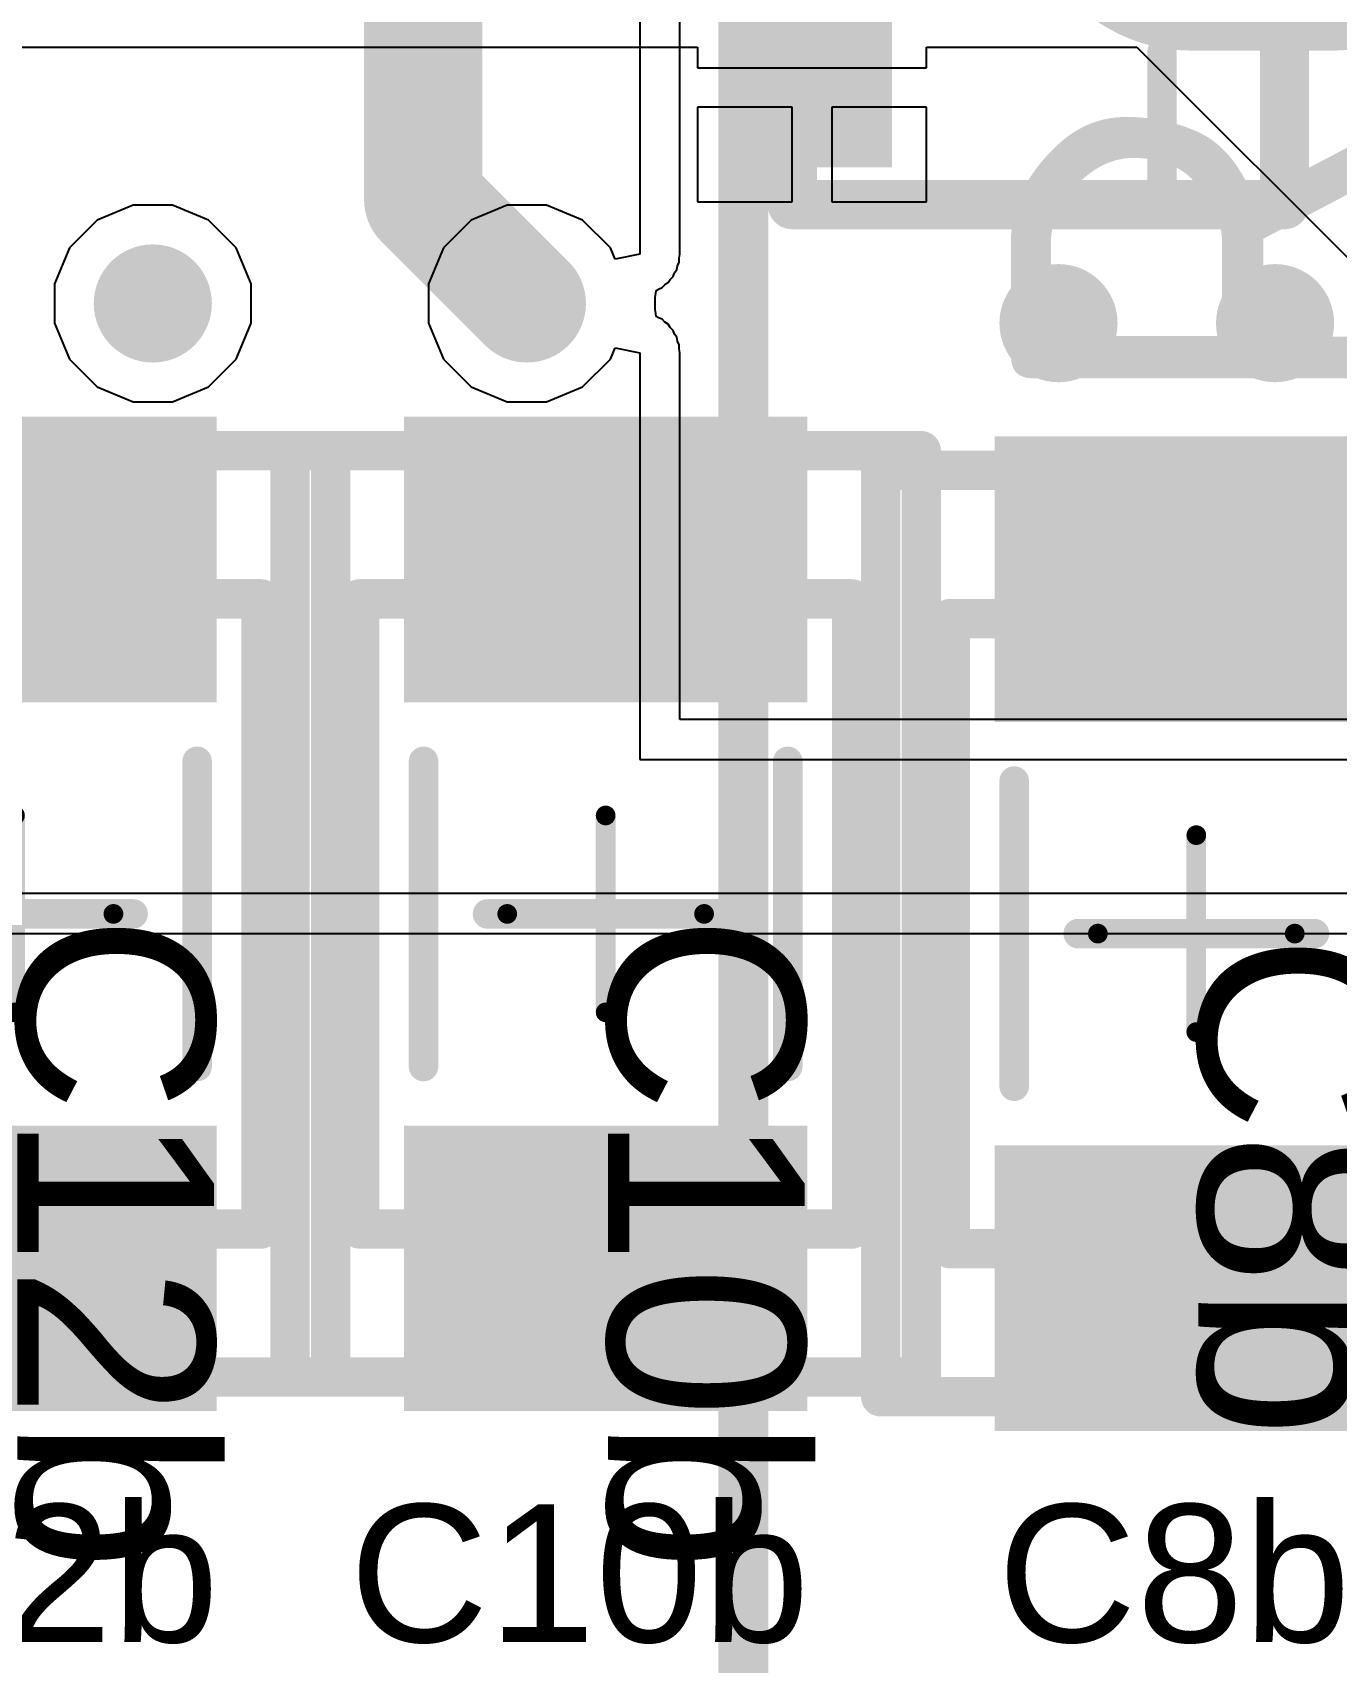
# Model space of a CAD drawing. Header units: inches. Extents: x 0 to 110, y 0 to 95.
# Drawn here: x 39.42 to 46.04, y 44.05 to 52.32 of the extents above; entities that cross this region are included whole.
import ezdxf

# ---------------------------------------------------------------- set-up
doc = ezdxf.new("R2010")
doc.units = ezdxf.units.IN
for name, color, linetype in [('Bottom Courtyard', 56, 'Continuous'), ('Bottom Layer', 5, 'Continuous'), ('Int1', 16, 'Continuous'), ('Int2', 76, 'Continuous'), ('Mechanical 13', 56, 'Continuous'), ('Panelize Outline', 56, 'Continuous'), ('Panelize_Route Cutter Tool Detail', 56, 'Continuous'), ('Top Courtyard', 56, 'Continuous'), ('Top Layer', 1, 'Continuous'), ('Top Overlay', 2, 'Continuous'), ('Top Paste', 8, 'Continuous'), ('Top Solder', 216, 'Continuous'), ('Via Holes', 16, 'Continuous')]:
    doc.layers.add(name, color=color, linetype=linetype)
doc.styles.add('Arial', font='', dxfattribs={"height": 0.2})
doc.styles.add('GOST type B', font='', dxfattribs={"height": 0.2})
doc.styles.get('Arial').set_extended_font_data('Arial')
doc.styles.get('GOST type B').set_extended_font_data('GOST type B')

# ---------------------------------------------------------------- blocks, each defined once
blk = doc.blocks.new('SOT23_3_736')
at = {"layer": 'Top Layer'}
blk.add_hatch(color=1, dxfattribs=at).paths.add_polyline_path([(-1.506, -0.574), (-0.744, -0.574), (-0.744, -1.336), (-1.506, -1.336)])
at = {"layer": 'Top Paste'}
blk.add_hatch(color=8, dxfattribs=at).paths.add_polyline_path([(-1.506, -0.574), (-0.744, -0.574), (-0.744, -1.336), (-1.506, -1.336)])
at = {"layer": 'Top Solder'}
blk.add_hatch(color=216, dxfattribs=at).paths.add_polyline_path([(-1.531, -0.549), (-0.719, -0.549), (-0.719, -1.361), (-1.531, -1.361)])
at = {"layer": 'Panelize Outline'}
for points in [[(-1.225, -1.55, 0.25, 0.25, 0), (-1.225, 1.55, 0.25, 0.25, 0)], [(1.275, -1.55, 0.25, 0.25, 0), (1.275, 1.55, 0.25, 0.25, 0)], [(-1.225, -1.55, 0.25, 0.25, 0), (1.275, -1.55, 0.25, 0.25, 0)]]:
    blk.add_lwpolyline(points, format="xyseb", dxfattribs=at)
for points in [[(-1.2875, -1.55, 0.125, 0.125, 1), (-1.1625, -1.55, 0.125, 0.125, 1)], [(-1.2875, -1.55, 0.125, 0.125, 1), (-1.1625, -1.55, 0.125, 0.125, 1)], [(1.2125, -1.55, 0.125, 0.125, 1), (1.3375, -1.55, 0.125, 0.125, 1)], [(1.2125, -1.55, 0.125, 0.125, 1), (1.3375, -1.55, 0.125, 0.125, 1)]]:
    blk.add_lwpolyline(points, format="xyseb", close=True, dxfattribs=at)
at = {"layer": 'Top Overlay'}
for points in [[(0.653, -1.5031, 0.15, 0.15, 0), (0.653, -0.775, 0.15, 0.15, 0)], [(-0.425, -1.5031, 0.15, 0.15, 0), (0.653, -1.5031, 0.15, 0.15, 0)]]:
    blk.add_lwpolyline(points, format="xyseb", dxfattribs=at)
for points in [[(0.6155, -0.775, 0.075, 0.075, 1), (0.6905, -0.775, 0.075, 0.075, 1)], [(-0.4625, -1.5031, 0.075, 0.075, 1), (-0.3875, -1.5031, 0.075, 0.075, 1)], [(0.6155, -1.5031, 0.075, 0.075, 1), (0.6905, -1.5031, 0.075, 0.075, 1)], [(0.6155, -1.5031, 0.075, 0.075, 1), (0.6905, -1.5031, 0.075, 0.075, 1)]]:
    blk.add_lwpolyline(points, format="xyseb", close=True, dxfattribs=at)
blk = doc.blocks.new('0603R_742')
at = {"layer": 'Top Layer'}
for points in [[(-1.05, -0.475), (-1.05, 0.475), (-0.25, 0.475), (-0.25, -0.475)], [(0.25, -0.475), (0.25, 0.475), (1.05, 0.475), (1.05, -0.475)]]:
    blk.add_hatch(color=1, dxfattribs=at).paths.add_polyline_path(points)
at = {"layer": 'Top Paste'}
for points in [[(-1.05, -0.475), (-1.05, 0.475), (-0.25, 0.475), (-0.25, -0.475)], [(0.25, -0.475), (0.25, 0.475), (1.05, 0.475), (1.05, -0.475)]]:
    blk.add_hatch(color=8, dxfattribs=at).paths.add_polyline_path(points)
at = {"layer": 'Top Solder'}
for points in [[(-1.075, -0.5), (-1.075, 0.5), (-0.225, 0.5), (-0.225, -0.5)], [(0.225, -0.5), (0.225, 0.5), (1.075, 0.5), (1.075, -0.5)]]:
    blk.add_hatch(color=216, dxfattribs=at).paths.add_polyline_path(points)
at = {"layer": 'Panelize Outline'}
for points in [[(-0.85, 0.475, 0.25, 0.25, 0), (-0.85, -0.475, 0.25, 0.25, 0)], [(-0.85, 0.475, 0.25, 0.25, 0), (0.85, 0.475, 0.25, 0.25, 0)], [(0.85, 0.475, 0.25, 0.25, 0), (0.85, -0.475, 0.25, 0.25, 0)], [(-0.85, -0.475, 0.25, 0.25, 0), (0.85, -0.475, 0.25, 0.25, 0)]]:
    blk.add_lwpolyline(points, format="xyseb", dxfattribs=at)
for points in [[(-0.9125, 0.475, 0.125, 0.125, 1), (-0.7875, 0.475, 0.125, 0.125, 1)], [(-0.9125, 0.475, 0.125, 0.125, 1), (-0.7875, 0.475, 0.125, 0.125, 1)], [(0.7875, 0.475, 0.125, 0.125, 1), (0.9125, 0.475, 0.125, 0.125, 1)], [(0.7875, 0.475, 0.125, 0.125, 1), (0.9125, 0.475, 0.125, 0.125, 1)], [(-0.9125, -0.475, 0.125, 0.125, 1), (-0.7875, -0.475, 0.125, 0.125, 1)], [(-0.9125, -0.475, 0.125, 0.125, 1), (-0.7875, -0.475, 0.125, 0.125, 1)], [(0.7875, -0.475, 0.125, 0.125, 1), (0.9125, -0.475, 0.125, 0.125, 1)], [(0.7875, -0.475, 0.125, 0.125, 1), (0.9125, -0.475, 0.125, 0.125, 1)]]:
    blk.add_lwpolyline(points, format="xyseb", close=True, dxfattribs=at)
at = {"layer": 'Top Overlay'}
for points in [[(-0.5, 0.725, 0.15, 0.15, 0), (0.5, 0.725, 0.15, 0.15, 0)], [(-0.5, -0.725, 0.15, 0.15, 0), (0.5, -0.725, 0.15, 0.15, 0)]]:
    blk.add_lwpolyline(points, format="xyseb", dxfattribs=at)
for points in [[(-0.5375, 0.725, 0.075, 0.075, 1), (-0.4625, 0.725, 0.075, 0.075, 1)], [(0.4625, 0.725, 0.075, 0.075, 1), (0.5375, 0.725, 0.075, 0.075, 1)], [(-0.5375, -0.725, 0.075, 0.075, 1), (-0.4625, -0.725, 0.075, 0.075, 1)], [(0.4625, -0.725, 0.075, 0.075, 1), (0.5375, -0.725, 0.075, 0.075, 1)]]:
    blk.add_lwpolyline(points, format="xyseb", close=True, dxfattribs=at)
at = {"layer": 'Panelize Outline', "style": 'GOST type B'}
blk.add_text('R6b', height=2.15, dxfattribs=at).set_placement((-2.4, 1.4))
blk = doc.blocks.new('1206C_760')
at = {"layer": 'Top Layer'}
for points in [[(-2.5, 1), (-1.1, 1), (-1.1, -1), (-2.5, -1)], [(1.1, 1), (2.5, 1), (2.5, -1), (1.1, -1)]]:
    blk.add_hatch(color=1, dxfattribs=at).paths.add_polyline_path(points)
at = {"layer": 'Top Paste'}
for points in [[(-2.5, 1), (-1.1, 1), (-1.1, -1), (-2.5, -1)], [(1.1, 1), (2.5, 1), (2.5, -1), (1.1, -1)]]:
    blk.add_hatch(color=8, dxfattribs=at).paths.add_polyline_path(points)
at = {"layer": 'Top Solder'}
for points in [[(-2.525, 1.025), (-1.075, 1.025), (-1.075, -1.025), (-2.525, -1.025)], [(1.075, 1.025), (2.525, 1.025), (2.525, -1.025), (1.075, -1.025)]]:
    blk.add_hatch(color=216, dxfattribs=at).paths.add_polyline_path(points)
at = {"layer": 'Bottom Courtyard'}
for points in [[(0, -0.5, 0.1, 0.1, 0), (0, 0.5, 0.1, 0.1, 0)], [(0.5, 0, 0.1, 0.1, 0), (-0.5, 0, 0.1, 0.1, 0)]]:
    blk.add_lwpolyline(points, format="xyseb", dxfattribs=at)
for points in [[(-0.025, 0.5, 0.05, 0.05, 1), (0.025, 0.5, 0.05, 0.05, 1)], [(-0.525, 0, 0.05, 0.05, 1), (-0.475, 0, 0.05, 0.05, 1)], [(0.475, 0, 0.05, 0.05, 1), (0.525, 0, 0.05, 0.05, 1)], [(-0.025, -0.5, 0.05, 0.05, 1), (0.025, -0.5, 0.05, 0.05, 1)]]:
    blk.add_lwpolyline(points, format="xyseb", close=True, dxfattribs=at)
at = {"layer": 'Mechanical 13'}
for points in [[(1.6, 1.25, 0.2, 0.2, 0), (-1.6, 1.25, 0.2, 0.2, 0)], [(-1.6, -1.25, 0.2, 0.2, 0), (-1.6, 1.25, 0.2, 0.2, 0)], [(1.6, -1.25, 0.2, 0.2, 0), (1.6, 1.25, 0.2, 0.2, 0)], [(1.6, -1.25, 0.2, 0.2, 0), (-1.6, -1.25, 0.2, 0.2, 0)]]:
    blk.add_lwpolyline(points, format="xyseb", dxfattribs=at)
for points in [[(-1.65, 1.25, 0.1, 0.1, 1), (-1.55, 1.25, 0.1, 0.1, 1)], [(-1.65, 1.25, 0.1, 0.1, 1), (-1.55, 1.25, 0.1, 0.1, 1)], [(1.55, 1.25, 0.1, 0.1, 1), (1.65, 1.25, 0.1, 0.1, 1)], [(1.55, 1.25, 0.1, 0.1, 1), (1.65, 1.25, 0.1, 0.1, 1)], [(-1.65, -1.25, 0.1, 0.1, 1), (-1.55, -1.25, 0.1, 0.1, 1)], [(-1.65, -1.25, 0.1, 0.1, 1), (-1.55, -1.25, 0.1, 0.1, 1)], [(1.55, -1.25, 0.1, 0.1, 1), (1.65, -1.25, 0.1, 0.1, 1)], [(1.55, -1.25, 0.1, 0.1, 1), (1.65, -1.25, 0.1, 0.1, 1)]]:
    blk.add_lwpolyline(points, format="xyseb", close=True, dxfattribs=at)
at = {"layer": 'Panelize_Route Cutter Tool Detail'}
for points in [[(2.3521, 1.6031, 0.2, 0.2, 0), (-2.3521, 1.6031, 0.2, 0.2, 0)], [(-2.3521, -1.6031, 0.2, 0.2, 0), (-2.3521, 1.6031, 0.2, 0.2, 0)], [(2.3521, -1.6031, 0.2, 0.2, 0), (2.3521, 1.6031, 0.2, 0.2, 0)], [(2.3521, -1.6031, 0.2, 0.2, 0), (-2.3521, -1.6031, 0.2, 0.2, 0)]]:
    blk.add_lwpolyline(points, format="xyseb", dxfattribs=at)
for points in [[(-2.4021, 1.6031, 0.1, 0.1, 1), (-2.3021, 1.6031, 0.1, 0.1, 1)], [(-2.4021, 1.6031, 0.1, 0.1, 1), (-2.3021, 1.6031, 0.1, 0.1, 1)], [(2.3021, 1.6031, 0.1, 0.1, 1), (2.4021, 1.6031, 0.1, 0.1, 1)], [(2.3021, 1.6031, 0.1, 0.1, 1), (2.4021, 1.6031, 0.1, 0.1, 1)], [(-2.4021, -1.6031, 0.1, 0.1, 1), (-2.3021, -1.6031, 0.1, 0.1, 1)], [(-2.4021, -1.6031, 0.1, 0.1, 1), (-2.3021, -1.6031, 0.1, 0.1, 1)], [(2.3021, -1.6031, 0.1, 0.1, 1), (2.4021, -1.6031, 0.1, 0.1, 1)], [(2.3021, -1.6031, 0.1, 0.1, 1), (2.4021, -1.6031, 0.1, 0.1, 1)]]:
    blk.add_lwpolyline(points, format="xyseb", close=True, dxfattribs=at)
at = {"layer": 'Top Courtyard'}
for points in [[(2.3521, 1.6031, 0.2, 0.2, 0), (-2.3521, 1.6031, 0.2, 0.2, 0)], [(-2.3521, -1.6031, 0.2, 0.2, 0), (-2.3521, 1.6031, 0.2, 0.2, 0)], [(2.3521, -1.6031, 0.2, 0.2, 0), (2.3521, 1.6031, 0.2, 0.2, 0)], [(2.3521, -1.6031, 0.2, 0.2, 0), (-2.3521, -1.6031, 0.2, 0.2, 0)]]:
    blk.add_lwpolyline(points, format="xyseb", dxfattribs=at)
for points in [[(-2.4021, 1.6031, 0.1, 0.1, 1), (-2.3021, 1.6031, 0.1, 0.1, 1)], [(-2.4021, 1.6031, 0.1, 0.1, 1), (-2.3021, 1.6031, 0.1, 0.1, 1)], [(2.3021, 1.6031, 0.1, 0.1, 1), (2.4021, 1.6031, 0.1, 0.1, 1)], [(2.3021, 1.6031, 0.1, 0.1, 1), (2.4021, 1.6031, 0.1, 0.1, 1)], [(-2.4021, -1.6031, 0.1, 0.1, 1), (-2.3021, -1.6031, 0.1, 0.1, 1)], [(-2.4021, -1.6031, 0.1, 0.1, 1), (-2.3021, -1.6031, 0.1, 0.1, 1)], [(2.3021, -1.6031, 0.1, 0.1, 1), (2.4021, -1.6031, 0.1, 0.1, 1)], [(2.3021, -1.6031, 0.1, 0.1, 1), (2.4021, -1.6031, 0.1, 0.1, 1)]]:
    blk.add_lwpolyline(points, format="xyseb", close=True, dxfattribs=at)
at = {"layer": 'Top Overlay'}
for points in [[(0.775, 0.925, 0.15, 0.15, 0), (-0.775, 0.925, 0.15, 0.15, 0)], [(0, 0, 0.15, 0.15, 0), (0, 0.6, 0.15, 0.15, 0)], [(0, -0.6, 0.15, 0.15, 0), (0, 0, 0.15, 0.15, 0)], [(0.775, -0.925, 0.15, 0.15, 0), (-0.775, -0.925, 0.15, 0.15, 0)]]:
    blk.add_lwpolyline(points, format="xyseb", dxfattribs=at)
for points in [[(-0.8125, 0.925, 0.075, 0.075, 1), (-0.7375, 0.925, 0.075, 0.075, 1)], [(0.7375, 0.925, 0.075, 0.075, 1), (0.8125, 0.925, 0.075, 0.075, 1)], [(-0.0375, 0.6, 0.075, 0.075, 1), (0.0375, 0.6, 0.075, 0.075, 1)], [(-0.0375, 0, 0.075, 0.075, 1), (0.0375, 0, 0.075, 0.075, 1)], [(-0.0375, 0, 0.075, 0.075, 1), (0.0375, 0, 0.075, 0.075, 1)], [(-0.0375, -0.6, 0.075, 0.075, 1), (0.0375, -0.6, 0.075, 0.075, 1)], [(-0.8125, -0.925, 0.075, 0.075, 1), (-0.7375, -0.925, 0.075, 0.075, 1)], [(0.7375, -0.925, 0.075, 0.075, 1), (0.8125, -0.925, 0.075, 0.075, 1)]]:
    blk.add_lwpolyline(points, format="xyseb", close=True, dxfattribs=at)
at = {"layer": 'Panelize_Route Cutter Tool Detail', "style": 'Arial'}
blk.add_text('C12b', height=1, dxfattribs=at).set_placement((0, 0.0111))
blk = doc.blocks.new('1206C_762')
at = {"layer": 'Top Layer'}
for points in [[(-2.5, 1), (-1.1, 1), (-1.1, -1), (-2.5, -1)], [(1.1, 1), (2.5, 1), (2.5, -1), (1.1, -1)]]:
    blk.add_hatch(color=1, dxfattribs=at).paths.add_polyline_path(points)
at = {"layer": 'Top Paste'}
for points in [[(-2.5, 1), (-1.1, 1), (-1.1, -1), (-2.5, -1)], [(1.1, 1), (2.5, 1), (2.5, -1), (1.1, -1)]]:
    blk.add_hatch(color=8, dxfattribs=at).paths.add_polyline_path(points)
at = {"layer": 'Top Solder'}
for points in [[(-2.525, 1.025), (-1.075, 1.025), (-1.075, -1.025), (-2.525, -1.025)], [(1.075, 1.025), (2.525, 1.025), (2.525, -1.025), (1.075, -1.025)]]:
    blk.add_hatch(color=216, dxfattribs=at).paths.add_polyline_path(points)
at = {"layer": 'Bottom Courtyard'}
for points in [[(0, -0.5, 0.1, 0.1, 0), (0, 0.5, 0.1, 0.1, 0)], [(0.5, 0, 0.1, 0.1, 0), (-0.5, 0, 0.1, 0.1, 0)]]:
    blk.add_lwpolyline(points, format="xyseb", dxfattribs=at)
for points in [[(-0.025, 0.5, 0.05, 0.05, 1), (0.025, 0.5, 0.05, 0.05, 1)], [(-0.525, 0, 0.05, 0.05, 1), (-0.475, 0, 0.05, 0.05, 1)], [(0.475, 0, 0.05, 0.05, 1), (0.525, 0, 0.05, 0.05, 1)], [(-0.025, -0.5, 0.05, 0.05, 1), (0.025, -0.5, 0.05, 0.05, 1)]]:
    blk.add_lwpolyline(points, format="xyseb", close=True, dxfattribs=at)
at = {"layer": 'Mechanical 13'}
for points in [[(1.6, 1.25, 0.2, 0.2, 0), (-1.6, 1.25, 0.2, 0.2, 0)], [(-1.6, -1.25, 0.2, 0.2, 0), (-1.6, 1.25, 0.2, 0.2, 0)], [(1.6, -1.25, 0.2, 0.2, 0), (1.6, 1.25, 0.2, 0.2, 0)], [(1.6, -1.25, 0.2, 0.2, 0), (-1.6, -1.25, 0.2, 0.2, 0)]]:
    blk.add_lwpolyline(points, format="xyseb", dxfattribs=at)
for points in [[(-1.65, 1.25, 0.1, 0.1, 1), (-1.55, 1.25, 0.1, 0.1, 1)], [(-1.65, 1.25, 0.1, 0.1, 1), (-1.55, 1.25, 0.1, 0.1, 1)], [(1.55, 1.25, 0.1, 0.1, 1), (1.65, 1.25, 0.1, 0.1, 1)], [(1.55, 1.25, 0.1, 0.1, 1), (1.65, 1.25, 0.1, 0.1, 1)], [(-1.65, -1.25, 0.1, 0.1, 1), (-1.55, -1.25, 0.1, 0.1, 1)], [(-1.65, -1.25, 0.1, 0.1, 1), (-1.55, -1.25, 0.1, 0.1, 1)], [(1.55, -1.25, 0.1, 0.1, 1), (1.65, -1.25, 0.1, 0.1, 1)], [(1.55, -1.25, 0.1, 0.1, 1), (1.65, -1.25, 0.1, 0.1, 1)]]:
    blk.add_lwpolyline(points, format="xyseb", close=True, dxfattribs=at)
at = {"layer": 'Panelize_Route Cutter Tool Detail'}
for points in [[(2.3521, 1.6031, 0.2, 0.2, 0), (-2.3521, 1.6031, 0.2, 0.2, 0)], [(-2.3521, -1.6031, 0.2, 0.2, 0), (-2.3521, 1.6031, 0.2, 0.2, 0)], [(2.3521, -1.6031, 0.2, 0.2, 0), (2.3521, 1.6031, 0.2, 0.2, 0)], [(2.3521, -1.6031, 0.2, 0.2, 0), (-2.3521, -1.6031, 0.2, 0.2, 0)]]:
    blk.add_lwpolyline(points, format="xyseb", dxfattribs=at)
for points in [[(-2.4021, 1.6031, 0.1, 0.1, 1), (-2.3021, 1.6031, 0.1, 0.1, 1)], [(-2.4021, 1.6031, 0.1, 0.1, 1), (-2.3021, 1.6031, 0.1, 0.1, 1)], [(2.3021, 1.6031, 0.1, 0.1, 1), (2.4021, 1.6031, 0.1, 0.1, 1)], [(2.3021, 1.6031, 0.1, 0.1, 1), (2.4021, 1.6031, 0.1, 0.1, 1)], [(-2.4021, -1.6031, 0.1, 0.1, 1), (-2.3021, -1.6031, 0.1, 0.1, 1)], [(-2.4021, -1.6031, 0.1, 0.1, 1), (-2.3021, -1.6031, 0.1, 0.1, 1)], [(2.3021, -1.6031, 0.1, 0.1, 1), (2.4021, -1.6031, 0.1, 0.1, 1)], [(2.3021, -1.6031, 0.1, 0.1, 1), (2.4021, -1.6031, 0.1, 0.1, 1)]]:
    blk.add_lwpolyline(points, format="xyseb", close=True, dxfattribs=at)
at = {"layer": 'Top Courtyard'}
for points in [[(2.3521, 1.6031, 0.2, 0.2, 0), (-2.3521, 1.6031, 0.2, 0.2, 0)], [(-2.3521, -1.6031, 0.2, 0.2, 0), (-2.3521, 1.6031, 0.2, 0.2, 0)], [(2.3521, -1.6031, 0.2, 0.2, 0), (2.3521, 1.6031, 0.2, 0.2, 0)], [(2.3521, -1.6031, 0.2, 0.2, 0), (-2.3521, -1.6031, 0.2, 0.2, 0)]]:
    blk.add_lwpolyline(points, format="xyseb", dxfattribs=at)
for points in [[(-2.4021, 1.6031, 0.1, 0.1, 1), (-2.3021, 1.6031, 0.1, 0.1, 1)], [(-2.4021, 1.6031, 0.1, 0.1, 1), (-2.3021, 1.6031, 0.1, 0.1, 1)], [(2.3021, 1.6031, 0.1, 0.1, 1), (2.4021, 1.6031, 0.1, 0.1, 1)], [(2.3021, 1.6031, 0.1, 0.1, 1), (2.4021, 1.6031, 0.1, 0.1, 1)], [(-2.4021, -1.6031, 0.1, 0.1, 1), (-2.3021, -1.6031, 0.1, 0.1, 1)], [(-2.4021, -1.6031, 0.1, 0.1, 1), (-2.3021, -1.6031, 0.1, 0.1, 1)], [(2.3021, -1.6031, 0.1, 0.1, 1), (2.4021, -1.6031, 0.1, 0.1, 1)], [(2.3021, -1.6031, 0.1, 0.1, 1), (2.4021, -1.6031, 0.1, 0.1, 1)]]:
    blk.add_lwpolyline(points, format="xyseb", close=True, dxfattribs=at)
at = {"layer": 'Top Overlay'}
for points in [[(0.775, 0.925, 0.15, 0.15, 0), (-0.775, 0.925, 0.15, 0.15, 0)], [(0, 0, 0.15, 0.15, 0), (0, 0.6, 0.15, 0.15, 0)], [(0, -0.6, 0.15, 0.15, 0), (0, 0, 0.15, 0.15, 0)], [(0.775, -0.925, 0.15, 0.15, 0), (-0.775, -0.925, 0.15, 0.15, 0)]]:
    blk.add_lwpolyline(points, format="xyseb", dxfattribs=at)
for points in [[(-0.8125, 0.925, 0.075, 0.075, 1), (-0.7375, 0.925, 0.075, 0.075, 1)], [(0.7375, 0.925, 0.075, 0.075, 1), (0.8125, 0.925, 0.075, 0.075, 1)], [(-0.0375, 0.6, 0.075, 0.075, 1), (0.0375, 0.6, 0.075, 0.075, 1)], [(-0.0375, 0, 0.075, 0.075, 1), (0.0375, 0, 0.075, 0.075, 1)], [(-0.0375, 0, 0.075, 0.075, 1), (0.0375, 0, 0.075, 0.075, 1)], [(-0.0375, -0.6, 0.075, 0.075, 1), (0.0375, -0.6, 0.075, 0.075, 1)], [(-0.8125, -0.925, 0.075, 0.075, 1), (-0.7375, -0.925, 0.075, 0.075, 1)], [(0.7375, -0.925, 0.075, 0.075, 1), (0.8125, -0.925, 0.075, 0.075, 1)]]:
    blk.add_lwpolyline(points, format="xyseb", close=True, dxfattribs=at)
at = {"layer": 'Panelize_Route Cutter Tool Detail', "style": 'Arial'}
blk.add_text('C10b', height=1, dxfattribs=at).set_placement((0, 0.0111))
blk = doc.blocks.new('1206C_764')
at = {"layer": 'Top Layer'}
for points in [[(-2.5, 1), (-1.1, 1), (-1.1, -1), (-2.5, -1)], [(1.1, 1), (2.5, 1), (2.5, -1), (1.1, -1)]]:
    blk.add_hatch(color=1, dxfattribs=at).paths.add_polyline_path(points)
at = {"layer": 'Top Paste'}
for points in [[(-2.5, 1), (-1.1, 1), (-1.1, -1), (-2.5, -1)], [(1.1, 1), (2.5, 1), (2.5, -1), (1.1, -1)]]:
    blk.add_hatch(color=8, dxfattribs=at).paths.add_polyline_path(points)
at = {"layer": 'Top Solder'}
for points in [[(-2.525, 1.025), (-1.075, 1.025), (-1.075, -1.025), (-2.525, -1.025)], [(1.075, 1.025), (2.525, 1.025), (2.525, -1.025), (1.075, -1.025)]]:
    blk.add_hatch(color=216, dxfattribs=at).paths.add_polyline_path(points)
at = {"layer": 'Bottom Courtyard'}
for points in [[(0, -0.5, 0.1, 0.1, 0), (0, 0.5, 0.1, 0.1, 0)], [(0.5, 0, 0.1, 0.1, 0), (-0.5, 0, 0.1, 0.1, 0)]]:
    blk.add_lwpolyline(points, format="xyseb", dxfattribs=at)
for points in [[(-0.025, 0.5, 0.05, 0.05, 1), (0.025, 0.5, 0.05, 0.05, 1)], [(-0.525, 0, 0.05, 0.05, 1), (-0.475, 0, 0.05, 0.05, 1)], [(0.475, 0, 0.05, 0.05, 1), (0.525, 0, 0.05, 0.05, 1)], [(-0.025, -0.5, 0.05, 0.05, 1), (0.025, -0.5, 0.05, 0.05, 1)]]:
    blk.add_lwpolyline(points, format="xyseb", close=True, dxfattribs=at)
at = {"layer": 'Mechanical 13'}
for points in [[(1.6, 1.25, 0.2, 0.2, 0), (-1.6, 1.25, 0.2, 0.2, 0)], [(-1.6, -1.25, 0.2, 0.2, 0), (-1.6, 1.25, 0.2, 0.2, 0)], [(1.6, -1.25, 0.2, 0.2, 0), (1.6, 1.25, 0.2, 0.2, 0)], [(1.6, -1.25, 0.2, 0.2, 0), (-1.6, -1.25, 0.2, 0.2, 0)]]:
    blk.add_lwpolyline(points, format="xyseb", dxfattribs=at)
for points in [[(-1.65, 1.25, 0.1, 0.1, 1), (-1.55, 1.25, 0.1, 0.1, 1)], [(-1.65, 1.25, 0.1, 0.1, 1), (-1.55, 1.25, 0.1, 0.1, 1)], [(1.55, 1.25, 0.1, 0.1, 1), (1.65, 1.25, 0.1, 0.1, 1)], [(1.55, 1.25, 0.1, 0.1, 1), (1.65, 1.25, 0.1, 0.1, 1)], [(-1.65, -1.25, 0.1, 0.1, 1), (-1.55, -1.25, 0.1, 0.1, 1)], [(-1.65, -1.25, 0.1, 0.1, 1), (-1.55, -1.25, 0.1, 0.1, 1)], [(1.55, -1.25, 0.1, 0.1, 1), (1.65, -1.25, 0.1, 0.1, 1)], [(1.55, -1.25, 0.1, 0.1, 1), (1.65, -1.25, 0.1, 0.1, 1)]]:
    blk.add_lwpolyline(points, format="xyseb", close=True, dxfattribs=at)
at = {"layer": 'Panelize_Route Cutter Tool Detail'}
for points in [[(2.3521, 1.6031, 0.2, 0.2, 0), (-2.3521, 1.6031, 0.2, 0.2, 0)], [(-2.3521, -1.6031, 0.2, 0.2, 0), (-2.3521, 1.6031, 0.2, 0.2, 0)], [(2.3521, -1.6031, 0.2, 0.2, 0), (2.3521, 1.6031, 0.2, 0.2, 0)], [(2.3521, -1.6031, 0.2, 0.2, 0), (-2.3521, -1.6031, 0.2, 0.2, 0)]]:
    blk.add_lwpolyline(points, format="xyseb", dxfattribs=at)
for points in [[(-2.4021, 1.6031, 0.1, 0.1, 1), (-2.3021, 1.6031, 0.1, 0.1, 1)], [(-2.4021, 1.6031, 0.1, 0.1, 1), (-2.3021, 1.6031, 0.1, 0.1, 1)], [(2.3021, 1.6031, 0.1, 0.1, 1), (2.4021, 1.6031, 0.1, 0.1, 1)], [(2.3021, 1.6031, 0.1, 0.1, 1), (2.4021, 1.6031, 0.1, 0.1, 1)], [(-2.4021, -1.6031, 0.1, 0.1, 1), (-2.3021, -1.6031, 0.1, 0.1, 1)], [(-2.4021, -1.6031, 0.1, 0.1, 1), (-2.3021, -1.6031, 0.1, 0.1, 1)], [(2.3021, -1.6031, 0.1, 0.1, 1), (2.4021, -1.6031, 0.1, 0.1, 1)], [(2.3021, -1.6031, 0.1, 0.1, 1), (2.4021, -1.6031, 0.1, 0.1, 1)]]:
    blk.add_lwpolyline(points, format="xyseb", close=True, dxfattribs=at)
at = {"layer": 'Top Courtyard'}
for points in [[(2.3521, 1.6031, 0.2, 0.2, 0), (-2.3521, 1.6031, 0.2, 0.2, 0)], [(-2.3521, -1.6031, 0.2, 0.2, 0), (-2.3521, 1.6031, 0.2, 0.2, 0)], [(2.3521, -1.6031, 0.2, 0.2, 0), (2.3521, 1.6031, 0.2, 0.2, 0)], [(2.3521, -1.6031, 0.2, 0.2, 0), (-2.3521, -1.6031, 0.2, 0.2, 0)]]:
    blk.add_lwpolyline(points, format="xyseb", dxfattribs=at)
for points in [[(-2.4021, 1.6031, 0.1, 0.1, 1), (-2.3021, 1.6031, 0.1, 0.1, 1)], [(-2.4021, 1.6031, 0.1, 0.1, 1), (-2.3021, 1.6031, 0.1, 0.1, 1)], [(2.3021, 1.6031, 0.1, 0.1, 1), (2.4021, 1.6031, 0.1, 0.1, 1)], [(2.3021, 1.6031, 0.1, 0.1, 1), (2.4021, 1.6031, 0.1, 0.1, 1)], [(-2.4021, -1.6031, 0.1, 0.1, 1), (-2.3021, -1.6031, 0.1, 0.1, 1)], [(-2.4021, -1.6031, 0.1, 0.1, 1), (-2.3021, -1.6031, 0.1, 0.1, 1)], [(2.3021, -1.6031, 0.1, 0.1, 1), (2.4021, -1.6031, 0.1, 0.1, 1)], [(2.3021, -1.6031, 0.1, 0.1, 1), (2.4021, -1.6031, 0.1, 0.1, 1)]]:
    blk.add_lwpolyline(points, format="xyseb", close=True, dxfattribs=at)
at = {"layer": 'Top Overlay'}
for points in [[(0.775, 0.925, 0.15, 0.15, 0), (-0.775, 0.925, 0.15, 0.15, 0)], [(0, 0, 0.15, 0.15, 0), (0, 0.6, 0.15, 0.15, 0)], [(0, -0.6, 0.15, 0.15, 0), (0, 0, 0.15, 0.15, 0)], [(0.775, -0.925, 0.15, 0.15, 0), (-0.775, -0.925, 0.15, 0.15, 0)]]:
    blk.add_lwpolyline(points, format="xyseb", dxfattribs=at)
for points in [[(-0.8125, 0.925, 0.075, 0.075, 1), (-0.7375, 0.925, 0.075, 0.075, 1)], [(0.7375, 0.925, 0.075, 0.075, 1), (0.8125, 0.925, 0.075, 0.075, 1)], [(-0.0375, 0.6, 0.075, 0.075, 1), (0.0375, 0.6, 0.075, 0.075, 1)], [(-0.0375, 0, 0.075, 0.075, 1), (0.0375, 0, 0.075, 0.075, 1)], [(-0.0375, 0, 0.075, 0.075, 1), (0.0375, 0, 0.075, 0.075, 1)], [(-0.0375, -0.6, 0.075, 0.075, 1), (0.0375, -0.6, 0.075, 0.075, 1)], [(-0.8125, -0.925, 0.075, 0.075, 1), (-0.7375, -0.925, 0.075, 0.075, 1)], [(0.7375, -0.925, 0.075, 0.075, 1), (0.8125, -0.925, 0.075, 0.075, 1)]]:
    blk.add_lwpolyline(points, format="xyseb", close=True, dxfattribs=at)
at = {"layer": 'Panelize_Route Cutter Tool Detail', "style": 'Arial'}
blk.add_text('C8b', height=1, dxfattribs=at).set_placement((0, 0.0111))

msp = doc.modelspace()

# ---------------------------------------------------------------- hatches: boundary and pattern name
at = {"layer": 'Bottom Layer'}
h = msp.add_hatch(color=5, dxfattribs=at)
edge = h.paths.add_edge_path()
edge.add_arc((40.027, 50.948), 0.3, 0, 360)
h = msp.add_hatch(color=5, dxfattribs=at)
edge = h.paths.add_edge_path()
edge.add_arc((41.927, 50.948), 0.3, 0, 360)
h = msp.add_hatch(color=5, dxfattribs=at)
edge = h.paths.add_edge_path()
edge.add_arc((44.627, 50.848), 0.3, 0, 360)
h = msp.add_hatch(color=5, dxfattribs=at)
edge = h.paths.add_edge_path()
edge.add_arc((45.727, 50.848), 0.3, 0, 360)
at = {"layer": 'Int1'}
h = msp.add_hatch(color=16, dxfattribs=at)
edge = h.paths.add_edge_path()
edge.add_arc((40.027, 50.948), 0.3, 0, 360)
h = msp.add_hatch(color=16, dxfattribs=at)
edge = h.paths.add_edge_path()
edge.add_arc((41.927, 50.948), 0.3, 0, 360)
h = msp.add_hatch(color=16, dxfattribs=at)
edge = h.paths.add_edge_path()
edge.add_arc((44.627, 50.848), 0.3, 0, 360)
h = msp.add_hatch(color=16, dxfattribs=at)
edge = h.paths.add_edge_path()
edge.add_arc((45.727, 50.848), 0.3, 0, 360)
at = {"layer": 'Int2'}
h = msp.add_hatch(color=76, dxfattribs=at)
edge = h.paths.add_edge_path()
edge.add_arc((40.027, 50.948), 0.3, 0, 360)
h = msp.add_hatch(color=76, dxfattribs=at)
edge = h.paths.add_edge_path()
edge.add_arc((41.927, 50.948), 0.3, 0, 360)
h = msp.add_hatch(color=76, dxfattribs=at)
edge = h.paths.add_edge_path()
edge.add_arc((44.627, 50.848), 0.3, 0, 360)
h = msp.add_hatch(color=76, dxfattribs=at)
edge = h.paths.add_edge_path()
edge.add_arc((45.727, 50.848), 0.3, 0, 360)
at = {"layer": 'Top Layer'}
h = msp.add_hatch(color=1, dxfattribs=at)
edge = h.paths.add_edge_path()
edge.add_arc((40.027, 50.948), 0.3, 0, 360)
h = msp.add_hatch(color=1, dxfattribs=at)
edge = h.paths.add_edge_path()
edge.add_arc((41.927, 50.948), 0.3, 0, 360)
h = msp.add_hatch(color=1, dxfattribs=at)
edge = h.paths.add_edge_path()
edge.add_arc((44.627, 50.848), 0.3, 0, 360)
h = msp.add_hatch(color=1, dxfattribs=at)
edge = h.paths.add_edge_path()
edge.add_arc((45.727, 50.848), 0.3, 0, 360)
at = {"layer": 'Via Holes'}
h = msp.add_hatch(color=7, dxfattribs=at)
edge = h.paths.add_edge_path()
edge.add_arc((40.027, 50.948), 0.15, 0, 360)
h = msp.add_hatch(color=7, dxfattribs=at)
edge = h.paths.add_edge_path()
edge.add_arc((41.927, 50.948), 0.15, 0, 360)
h = msp.add_hatch(color=7, dxfattribs=at)
edge = h.paths.add_edge_path()
edge.add_arc((44.627, 50.848), 0.15, 0, 360)
h = msp.add_hatch(color=7, dxfattribs=at)
edge = h.paths.add_edge_path()
edge.add_arc((45.727, 50.848), 0.15, 0, 360)

# ---------------------------------------------------------------- linework, layer by layer
at = {"layer": 'Bottom Layer'}
msp.add_lwpolyline([(43.027, 43.273, 0.254, 0.254, 0), (43.027, 54.275, 0.254, 0.254, 0)], format="xyseb", dxfattribs=at)
at = {"layer": 'Int1'}
for p, q in [((42.5, 53.2996), (42.5, 51.1979)), ((42.7039, 51.1979), (42.7039, 53.2996)), ((39.9276, 51.448), (39.7438, 51.3719)), ((40.1265, 51.448), (39.9276, 51.448)), ((40.3102, 51.3719), (40.1265, 51.448)), ((41.8276, 51.448), (41.6438, 51.3719)), ((42.0265, 51.448), (41.8276, 51.448)), ((42.2102, 51.3719), (42.0265, 51.448)), ((39.7438, 51.3719), (39.6031, 51.2312)), ((40.4509, 51.2312), (40.3102, 51.3719)), ((41.6438, 51.3719), (41.5031, 51.2312)), ((42.3509, 51.2312), (42.2102, 51.3719)), ((39.6031, 51.2312), (39.527, 51.0475)), ((40.527, 51.0475), (40.4509, 51.2312)), ((41.5031, 51.2312), (41.427, 51.0475)), ((42.375, 51.173), (42.3509, 51.2312)), ((42.5, 51.1979), (42.375, 51.173)), ((42.6923, 51.1395), (42.7, 51.1581)), ((42.7, 51.1782), (42.7039, 51.1979)), ((42.7, 51.1581), (42.7, 51.1782)), ((42.6442, 51.0537), (42.6554, 51.0704)), ((42.6554, 51.0704), (42.6696, 51.0846)), ((42.6696, 51.0846), (42.6772, 51.1032)), ((42.6772, 51.1032), (42.6884, 51.1199)), ((42.6884, 51.1199), (42.6923, 51.1395)), ((39.527, 51.0475), (39.527, 50.8485)), ((40.527, 50.8485), (40.527, 51.0475)), ((41.427, 51.0475), (41.427, 50.8485)), ((42.578, 50.978), (42.5812, 50.9992)), ((42.5812, 50.9992), (42.5842, 51.0136)), ((42.5842, 51.0136), (42.5947, 51.0207)), ((42.5947, 51.0207), (42.6133, 51.0283)), ((42.6133, 51.0283), (42.6275, 51.0425)), ((42.6275, 51.0425), (42.6442, 51.0537)), ((42.578, 50.918), (42.578, 50.978)), ((42.5812, 50.8969), (42.578, 50.918)), ((39.527, 50.8485), (39.6031, 50.6648)), ((40.4509, 50.6648), (40.527, 50.8485)), ((41.427, 50.8485), (41.5031, 50.6648)), ((42.5842, 50.8824), (42.5812, 50.8969)), ((42.5947, 50.8754), (42.5842, 50.8824)), ((42.6133, 50.8677), (42.5947, 50.8754)), ((42.6275, 50.8535), (42.6133, 50.8677)), ((42.6442, 50.8423), (42.6275, 50.8535)), ((42.6554, 50.8256), (42.6442, 50.8423)), ((42.6696, 50.8114), (42.6554, 50.8256)), ((42.6772, 50.7929), (42.6696, 50.8114)), ((42.6884, 50.7762), (42.6772, 50.7929)), ((42.6923, 50.7565), (42.6884, 50.7762)), ((42.7, 50.7379), (42.6923, 50.7565)), ((42.7, 50.7178), (42.7, 50.7379)), ((39.6031, 50.6648), (39.7438, 50.5241)), ((40.3102, 50.5241), (40.4509, 50.6648)), ((41.5031, 50.6648), (41.6438, 50.5241)), ((42.2102, 50.5241), (42.3509, 50.6648)), ((42.3509, 50.6648), (42.375, 50.723)), ((42.375, 50.723), (42.5, 50.6981)), ((42.5, 50.6981), (42.5, 48.6322)), ((42.7039, 50.6981), (42.7, 50.7178)), ((42.7039, 48.8361), (42.7039, 50.6981)), ((39.7438, 50.5241), (39.9276, 50.448)), ((40.1265, 50.448), (40.3102, 50.5241)), ((41.6438, 50.5241), (41.8276, 50.448)), ((42.0265, 50.448), (42.2102, 50.5241)), ((39.9276, 50.448), (40.1265, 50.448)), ((41.8276, 50.448), (42.0265, 50.448)), ((47.1322, 48.8361), (42.7039, 48.8361)), ((42.5, 48.6322), (47.1322, 48.6322))]:
    msp.add_line(p, q, dxfattribs=at)
at = {"layer": 'Top Layer'}
for p, q in [((35, 52.25), (42.794, 52.25)), ((42.794, 52.25), (42.794, 52.145)), ((43.956, 52.145), (43.956, 52.25)), ((43.956, 52.25), (45.025, 52.25)), ((45.025, 52.25), (46.927, 50.348)), ((42.794, 52.145), (43.956, 52.145)), ((43.275, 51.945), (42.794, 51.945)), ((42.794, 51.945), (42.794, 51.464)), ((43.275, 51.464), (43.275, 51.945)), ((43.956, 51.945), (43.475, 51.945)), ((43.475, 51.945), (43.475, 51.464)), ((43.956, 51.464), (43.956, 51.945)), ((42.794, 51.464), (43.275, 51.464)), ((43.475, 51.464), (43.956, 51.464)), ((46.927, 47.9519), (35, 47.9519)), ((32.8, 47.748), (46.927, 47.748)), ((35, 47.748), (46.927, 47.748))]:
    msp.add_line(p, q, dxfattribs=at)
for points in [[(41.4, 51.475, 0.6, 0.6, 0), (41.4, 54.325, 0.6, 0.6, 0)], [(41.4, 51.475, 0.6, 0.6, 0), (41.927, 50.948, 0.6, 0.6, 0)]]:
    msp.add_lwpolyline(points, format="xyseb", dxfattribs=at)
for points in [[(41.25, 51.475, 0.3, 0.3, 1), (41.55, 51.475, 0.3, 0.3, 1)], [(41.25, 51.475, 0.3, 0.3, 1), (41.55, 51.475, 0.3, 0.3, 1)], [(41.777, 50.948, 0.3, 0.3, 1), (42.077, 50.948, 0.3, 0.3, 1)]]:
    msp.add_lwpolyline(points, format="xyseb", close=True, dxfattribs=at)

# ---------------------------------------------------------------- block references
msp.add_blockref('SOT23_3_736', (44.5, 53))
for name, p, rotation in [('0603R_742', (47.927, 52.748), 90), ('1206C_760', (39.327, 47.848), 270), ('1206C_762', (42.327, 47.848), 270), ('1206C_764', (45.327, 47.748), 270)]:
    msp.add_blockref(name, p, dxfattribs=dict(rotation=rotation))

# ---------------------------------------------------------------- texts
at = {"layer": 'Top Overlay', "style": 'Arial'}
for s, p in [('C12b', (38.0254, 44.1501)), ('C10b', (41.0254, 44.1501)), ('C8b', (44.317, 44.1501))]:
    msp.add_text(s, height=0.7, dxfattribs=at).set_placement(p)

doc.saveas('drawing.dxf')
